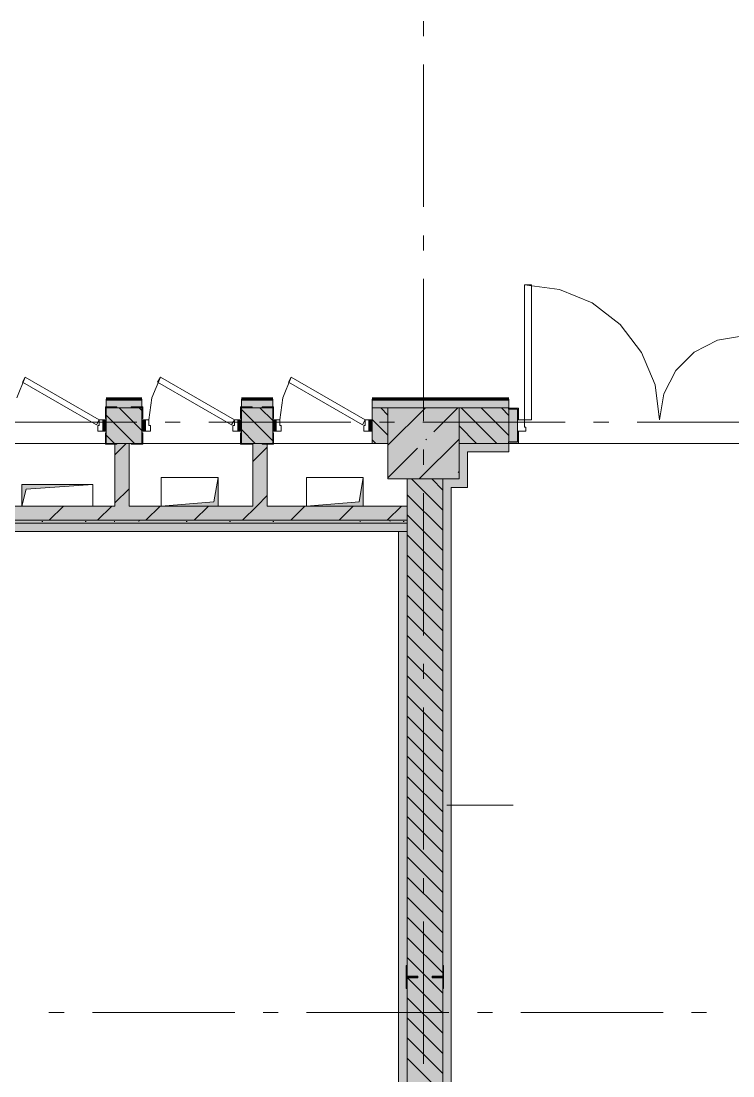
# Model space of a CAD drawing. Header units: millimetres. Extents: x -537608 to 253996, y -217170 to 186033.
# Drawn here: x -314241 to -309236, y 4104 to 11517 of the extents above; entities that cross this region are included whole.
import ezdxf

# ---------------------------------------------------------------- set-up
doc = ezdxf.new("R2010")
doc.units = ezdxf.units.MM
doc.layers.add('16) Лак 1.6м', color=160, linetype='Continuous', lineweight=90)
doc.layers.add('PDF _Геометрия', color=7, linetype='Continuous')
doc.layers.add('PDF _Сплошная заливка', color=7, linetype='Continuous', true_color=0xffffff)

msp = doc.modelspace()

# ---------------------------------------------------------------- hatches: boundary and pattern name
at = {"layer": 'PDF _Сплошная заливка', "true_color": 0xff7d7d, "transparency": 33554559}
h = msp.add_hatch(color=11, dxfattribs=at)
h.paths.add_polyline_path([(-298961.3577, 8799.3465), (-298961.3577, 8859.345), (-300471.358, 8859.345), (-300471.358, 8807.3447), (-300466.3589, 8807.3447), (-300466.3589, 8799.3465), (-299211.3587, 8799.3465)], flags=0)
h.paths.add_polyline_path([(-302661.3562, 8799.3465), (-301626.3578, 8799.3465), (-301626.3578, 8807.3447), (-301621.3587, 8807.3447), (-301621.3587, 8859.345), (-309051.3594, 8859.345), (-309051.3594, 8799.3465), (-302984.786, 8799.3465)], flags=0)
h.paths.add_polyline_path([(-310811.3609, 8799.3465), (-310811.3609, 8859.345), (-311771.359, 8859.345), (-311771.359, 8799.3465), (-311161.3581, 8799.3465)], flags=0)
h.paths.add_polyline_path([(-312471.362, 8799.3465), (-312471.362, 8859.345), (-312691.3594, 8859.345), (-312691.3594, 8799.3465)], flags=0)
h.paths.add_polyline_path([(-313391.3625, 8799.3465), (-313391.3625, 8859.345), (-313641.3592, 8859.345), (-313641.3592, 8799.3465)], flags=0)
h.paths.add_polyline_path([(-315311.3629, 8799.3465), (-315311.3629, 8859.345), (-317776.3623, 8859.345), (-317776.3623, 8799.3465), (-316392.4345, 8799.3465)], flags=0)
h.paths.add_polyline_path([(-314341.3622, 8799.3465), (-314341.3622, 8859.345), (-314611.3599, 8859.345), (-314611.3599, 8799.3465)], flags=0)
h.paths.add_polyline_path([(-319744.3478, 8799.3465), (-319537.3627, 8799.3465), (-319536.3637, 8859.345), (-322926.3628, 8859.345), (-322926.3628, 8799.3465), (-320161.3621, 8799.3465)], flags=0)
h.paths.add_polyline_path([(-324686.3642, 8799.3465), (-324686.3642, 8859.345), (-325065.3617, 8859.345), (-325065.3617, 8799.3465), (-324772.2154, 8799.3465)], flags=0)
at = {"layer": 'PDF _Сплошная заливка', "transparency": 33554559}
h = msp.add_hatch(color=256, dxfattribs=at)
h.paths.add_polyline_path([(-299632.8727, 8549.3454), (-299211.3587, 8549.3454), (-299211.3587, 8799.3465), (-300471.358, 8799.3465), (-300471.358, 8549.3454), (-299681.3572, 8549.3454)], flags=0)
h.paths.add_polyline_path([(-302041.357, 8549.3454), (-301621.3587, 8549.3454), (-301621.3587, 8799.3465), (-302161.3584, 8797.9513), (-302161.3584, 8549.3454), (-302061.358, 8549.3454)], flags=0)
h.paths.add_polyline_path([(-302984.786, 8549.3454), (-302661.3562, 8549.3454), (-302661.3562, 8799.3465), (-308161.3582, 8797.9513), (-308161.3582, 8549.3454), (-304461.3596, 8549.3454)], flags=0)
h.paths.add_polyline_path([(-308850.6309, 8549.3454), (-308661.3603, 8549.3454), (-308661.3603, 8799.3465), (-309049.3615, 8797.3464), (-309049.3615, 8549.3454)], flags=0)
h.paths.add_polyline_path([(-311101.3596, 8549.3454), (-310813.3588, 8551.3454), (-310811.3609, 8799.3465), (-311161.3581, 8797.9513), (-311161.3581, 8549.3454)], flags=0)
h.paths.add_polyline_path([(-312691.3594, 8549.3454), (-312471.362, 8549.3454), (-312471.362, 8799.3465), (-312691.3594, 8797.9513), (-312691.3594, 8634.3462)], flags=0)
h.paths.add_polyline_path([(-313391.3625, 8549.3454), (-313391.3625, 8799.3465), (-313641.3592, 8797.9513), (-313641.3592, 8549.3454), (-313481.3602, 8549.3454)], flags=0)
h.paths.add_polyline_path([(-311661.3603, 8549.3454), (-311661.3603, 8799.3465), (-311771.359, 8797.9513), (-311771.359, 8549.3454)], flags=0)
h.paths.add_polyline_path([(-314611.3599, 8549.3454), (-314341.3622, 8549.3454), (-314341.3622, 8799.3465), (-314611.3599, 8797.9513), (-314611.3599, 8634.3462)], flags=0)
h.paths.add_polyline_path([(-315311.3629, 8549.3454), (-315311.3629, 8799.3465), (-317161.3622, 8797.9513), (-317161.3622, 8549.3454), (-315401.3607, 8549.3454)], flags=0)
h.paths.add_polyline_path([(-317776.3623, 8549.3454), (-317661.3601, 8551.3454), (-317661.3601, 8799.3465), (-317774.36, 8797.3464), (-317776.3623, 8551.3454)], flags=0)
h.paths.add_polyline_path([(-319744.3478, 8549.3454), (-319538.3617, 8551.3454), (-319537.3627, 8799.3465), (-320161.3621, 8799.3465), (-320161.3621, 8549.3454)], flags=0)
at = {"layer": 'PDF _Сплошная заливка', "true_color": 0xff7d7d, "transparency": 33554559}
h = msp.add_hatch(color=11, dxfattribs=at)
h.paths.add_polyline_path([(-308661.3603, 8489.3447), (-308661.3603, 8549.3454), (-309051.3594, 8549.3454), (-309051.3594, 8489.3447), (-308721.3589, 8489.3447)], flags=0)
h.paths.add_polyline_path([(-311101.3596, 8489.3447), (-310811.3609, 8489.3447), (-310811.3609, 8549.3454), (-311101.3596, 8549.3454)], flags=0)
at = {"layer": 'PDF _Сплошная заливка', "true_color": 0xe2e2e2, "transparency": 33554559}
msp.add_hatch(color=254, dxfattribs=at).paths.add_polyline_path([(-312854.6826, 8109.3461), (-312854.6826, 8309.3448), (-312884.6862, 8139.3453), (-313254.6843, 8109.3461), (-313040.5213, 8109.3461)])
at = {"layer": 'PDF _Сплошная заливка', "transparency": 33554559}
for points in [[(-311276.3603, 1299.3446), (-311276.3603, 8299.3443), (-311526.3614, 8299.3443), (-311526.3614, 1299.3446), (-311364.5669, 1299.3446)], [(-312202.5441, 8009.3457), (-311526.3614, 8009.3457), (-311526.3614, 8109.3461), (-315901.3629, 8109.3461), (-315901.3629, 8009.3457), (-313040.5213, 8009.3457)], [(-311526.3614, 7989.3447), (-311526.3614, 8009.3457), (-316001.359, 8009.3457), (-316001.359, 7989.3447), (-312202.5441, 7989.3447)]]:
    msp.add_hatch(color=256, dxfattribs=at).paths.add_polyline_path(points)
at = {"layer": 'PDF _Сплошная заливка', "true_color": 0xff7d7d, "transparency": 33554559}
for points in [[(-311276.3603, 1299.3446), (-311216.3617, 1299.3446), (-311216.3617, 8299.3443), (-311276.3603, 8299.3443), (-311276.3603, 1678.1138)], [(-311161.3581, 8239.3458), (-311101.3596, 8239.3458), (-311101.3596, 8299.3443), (-311216.3617, 8299.3443), (-311216.3617, 8239.3458)], [(-311586.3599, 7929.3461), (-311526.3614, 7929.3461), (-311526.3614, 7989.3447), (-317781.3614, 7989.3447), (-317781.3614, 7929.3461), (-312202.5441, 7929.3461)]]:
    msp.add_hatch(color=11, dxfattribs=at).paths.add_polyline_path(points)

# ---------------------------------------------------------------- linework, layer by layer
at = {"layer": '16) Лак 1.6м'}
for p, q in [((-313391.3625, 8859.345), (-313641.3592, 8859.345)), ((-312471.362, 8859.345), (-312691.3594, 8859.345)), ((-310811.3609, 8859.345), (-311771.359, 8859.345))]:
    msp.add_line(p, q, dxfattribs=at)
at = {"layer": 'PDF _Геометрия', "color": 253, "lineweight": 9, "true_color": 0xaaaaaa}
for p, q in [((-311411.3592, 11517.3459), (-311411.3592, 11411.5131)), ((-311411.3592, 11211.5145), (-311411.3592, 10211.5123)), ((-311411.3592, 10011.5136), (-311411.3592, 9905.6809)), ((-311411.3592, 9705.68), (-311411.3592, 8705.68)), ((-313427.291, 8699.346), (-314427.291, 8699.346)), ((-313121.4552, 8699.346), (-313227.2901, 8699.346)), ((-311921.4586, 8699.346), (-312921.4586, 8699.346)), ((-311615.6228, 8699.346), (-311721.4578, 8699.346)), ((-310415.6221, 8699.346), (-311415.622, 8699.346)), ((-310109.7906, 8699.346), (-310215.6212, 8699.346)), ((-308909.7897, 8699.346), (-309909.7897, 8699.346)), ((-311161.3581, 8549.3454), (-311154.361, 8549.3454)), ((-311411.3592, 8505.6792), (-311411.3592, 8399.8463)), ((-312854.6826, 8309.3448), (-313254.6843, 8309.3448)), ((-313254.6843, 8309.3448), (-313254.6843, 8109.3461)), ((-312884.6862, 8139.3453), (-312854.6826, 8309.3448)), ((-312854.6826, 8109.3461), (-312854.6826, 8309.3448)), ((-311834.686, 8309.3448), (-312234.6834, 8309.3448)), ((-312234.6834, 8309.3448), (-312234.6834, 8109.3461)), ((-311864.6853, 8139.3453), (-311834.686, 8309.3448)), ((-311834.686, 8109.3461), (-311834.686, 8309.3448)), ((-313736.4724, 8259.3445), (-314236.4703, 8259.3445)), ((-314236.4703, 8259.3445), (-314236.4703, 8109.3461)), ((-313736.4724, 8259.3445), (-314203.9693, 8226.8457)), ((-313736.4724, 8109.3461), (-313736.4724, 8259.3445)), ((-314203.9693, 8226.8457), (-314236.4703, 8109.3461)), ((-311411.3592, 8199.8455), (-311411.3592, 7199.8456)), ((-314236.4703, 8109.3461), (-313736.4724, 8109.3461)), ((-313254.6843, 8109.3461), (-312884.6862, 8139.3453)), ((-313254.6843, 8109.3461), (-312854.6826, 8109.3461)), ((-312234.6834, 8109.3461), (-311864.6853, 8139.3453)), ((-312234.6834, 8109.3461), (-311834.686, 8109.3461)), ((-311411.3592, 6999.8468), (-311411.3592, 6894.0119)), ((-311411.3592, 6694.0132), (-311411.3592, 5694.0132)), ((-311411.3592, 5494.0124), (-311411.3592, 5388.1796)), ((-311411.3592, 5188.1788), (-311411.3592, 4188.1788)), ((-313938.8631, 4549.3433), (-314044.698, 4549.3433)), ((-312738.8622, 4549.3433), (-313738.8622, 4549.3433)), ((-312433.0308, 4549.3433), (-312538.8657, 4549.3433)), ((-311233.03, 4549.3433), (-312233.0299, 4549.3433)), ((-310927.1985, 4549.3433), (-311033.0291, 4549.3433)), ((-309727.1976, 4549.3433), (-310727.1976, 4549.3433)), ((-309421.3619, 4549.3433), (-309527.1968, 4549.3433))]:
    msp.add_line(p, q, dxfattribs=at)
at = {"layer": 'PDF _Геометрия', "lineweight": 9}
for p, q in [((-310701.3579, 9664.3454), (-310701.3579, 8714.3456)), ((-310651.3619, 9664.3454), (-310701.3579, 9664.3454)), ((-310701.3579, 9664.3454), (-310455.4818, 9631.9757)), ((-310651.3619, 8714.3456), (-310651.3619, 9664.3454)), ((-310455.4818, 9631.9757), (-310226.3601, 9537.0692)), ((-310226.3601, 9537.0692), (-310029.6102, 9386.0976)), ((-310029.6102, 9386.0976), (-309878.6364, 9189.3455)), ((-309508.1518, 9191.6664), (-309343.679, 9275.468)), ((-309343.679, 9275.468), (-309161.3582, 9304.3456)), ((-309878.6364, 9189.3455), (-309783.73, 8960.2238)), ((-309638.6811, 9061.1393), (-309508.1518, 9191.6664)), ((-309722.4826, 8896.6665), (-309638.6811, 9061.1393)), ((-314270.9176, 8869.6361), (-314210.975, 9014.3448)), ((-314210.975, 9014.3448), (-314230.976, 8979.7037)), ((-314230.976, 8979.7037), (-313711.3604, 8679.7046)), ((-313691.3594, 8714.3456), (-314210.975, 9014.3448)), ((-313320.9178, 8869.6361), (-313260.9752, 9014.3448)), ((-313260.9752, 9014.3448), (-313280.9762, 8979.7037)), ((-313280.9762, 8979.7037), (-312761.3606, 8679.7046)), ((-312741.3597, 8714.3456), (-313260.9752, 9014.3448)), ((-312400.9173, 8869.6361), (-312340.9748, 9014.3448)), ((-312340.9748, 9014.3448), (-312360.9757, 8979.7037)), ((-312360.9757, 8979.7037), (-311841.3601, 8679.7046)), ((-311821.3592, 8714.3456), (-312340.9748, 9014.3448)), ((-309783.73, 8960.2238), (-309751.3581, 8714.3456)), ((-309751.3581, 8714.3456), (-309722.4826, 8896.6665)), ((-313641.3592, 8859.345), (-313641.3592, 8799.3465)), ((-313391.3625, 8799.3465), (-313391.3625, 8859.345)), ((-313341.3622, 8714.3456), (-313320.9178, 8869.6361)), ((-312691.3594, 8859.345), (-312691.3594, 8799.3465)), ((-312471.362, 8799.3465), (-312471.362, 8859.345)), ((-312421.3618, 8714.3456), (-312400.9173, 8869.6361)), ((-311771.359, 8859.345), (-311771.359, 8799.3465)), ((-310811.3609, 8799.3465), (-310811.3609, 8859.345)), ((-313391.3625, 8799.3465), (-313641.3592, 8799.3465)), ((-313641.3592, 8799.3465), (-313641.3592, 8714.3456)), ((-313641.3592, 8799.3465), (-313391.3625, 8799.3465)), ((-313442.577, 8549.3454), (-313641.3592, 8748.1298)), ((-313391.3625, 8639.552), (-313551.1547, 8799.3465)), ((-313391.3625, 8780.9732), (-313409.7315, 8799.3465)), ((-313391.3625, 8714.3456), (-313391.3625, 8799.3465)), ((-312471.362, 8799.3465), (-312691.3594, 8799.3465)), ((-312691.3594, 8799.3465), (-312691.3594, 8714.3456)), ((-312691.3594, 8799.3465), (-312471.362, 8799.3465)), ((-312471.362, 8568.0804), (-312691.3594, 8788.08)), ((-312471.362, 8709.5015), (-312561.2048, 8799.3465)), ((-312471.362, 8714.3456), (-312471.362, 8799.3465)), ((-311771.359, 8799.3465), (-311771.359, 8714.3456)), ((-311661.3603, 8799.3465), (-311771.359, 8799.3465)), ((-311771.359, 8799.3465), (-311661.3603, 8799.3465)), ((-311661.3603, 8748.0286), (-311712.6781, 8799.3465)), ((-311661.3603, 8536.0465), (-311398.0625, 8799.3465)), ((-311161.3581, 8799.3465), (-311661.3603, 8799.3465)), ((-311661.3603, 8799.3465), (-311661.3603, 8299.3443)), ((-311338.7917, 8630.516), (-311169.9613, 8799.3465)), ((-310811.3609, 8799.3465), (-311161.3581, 8799.3465)), ((-311161.3581, 8799.3465), (-310811.3609, 8799.3465)), ((-311161.3581, 8299.3443), (-311161.3581, 8799.3465)), ((-310896.9925, 8549.3454), (-311146.9893, 8799.3465)), ((-310811.3609, 8605.1349), (-311005.5703, 8799.3465)), ((-310811.3609, 8746.5581), (-310864.1471, 8799.3465)), ((-310743.3577, 8797.3464), (-310813.3588, 8797.3464)), ((-310813.3588, 8797.3464), (-310813.3588, 8789.346)), ((-310813.3588, 8789.346), (-310751.3581, 8789.346)), ((-310811.3609, 8797.9513), (-310811.3609, 8799.3465)), ((-310751.3581, 8789.346), (-310811.3609, 8789.346)), ((-310811.3609, 8789.346), (-310811.3609, 8559.3459)), ((-310751.3581, 8789.346), (-310751.3581, 8714.3456)), ((-310751.3581, 8559.3459), (-310751.3581, 8789.346)), ((-310743.3577, 8714.3456), (-310743.3577, 8797.3464)), ((-313711.3604, 8679.7046), (-313691.3594, 8714.3456)), ((-313691.3594, 8674.3459), (-313701.3621, 8674.3459)), ((-313701.3621, 8674.3459), (-313701.3621, 8634.3462)), ((-313691.3594, 8714.3456), (-313691.3594, 8674.3459)), ((-313666.3593, 8714.3456), (-313691.3594, 8714.3456)), ((-313666.3593, 8634.3462), (-313666.3593, 8714.3456)), ((-313641.3592, 8714.3456), (-313666.3593, 8714.3456)), ((-313666.3593, 8714.3456), (-313666.3593, 8634.3462)), ((-313641.3592, 8634.3462), (-313641.3592, 8714.3456)), ((-313366.3623, 8714.3456), (-313391.3625, 8714.3456)), ((-313391.3625, 8714.3456), (-313391.3625, 8634.3462)), ((-313341.3622, 8714.3456), (-313366.3623, 8714.3456)), ((-313366.3623, 8714.3456), (-313366.3623, 8634.3462)), ((-313366.3623, 8634.3462), (-313366.3623, 8714.3456)), ((-313341.3622, 8674.3459), (-313341.3622, 8714.3456)), ((-313331.3596, 8674.3459), (-313341.3622, 8674.3459)), ((-313331.3596, 8634.3462), (-313331.3596, 8674.3459)), ((-312761.3606, 8679.7046), (-312741.3597, 8714.3456)), ((-312741.3597, 8674.3459), (-312751.3623, 8674.3459)), ((-312751.3623, 8674.3459), (-312751.3623, 8634.3462)), ((-312741.3597, 8714.3456), (-312741.3597, 8674.3459)), ((-312716.3595, 8714.3456), (-312741.3597, 8714.3456)), ((-312716.3595, 8634.3462), (-312716.3595, 8714.3456)), ((-312691.3594, 8714.3456), (-312716.3595, 8714.3456)), ((-312716.3595, 8714.3456), (-312716.3595, 8634.3462)), ((-312691.3594, 8634.3462), (-312691.3594, 8714.3456)), ((-312446.3619, 8714.3456), (-312471.362, 8714.3456)), ((-312471.362, 8714.3456), (-312471.362, 8634.3462)), ((-312421.3618, 8714.3456), (-312446.3619, 8714.3456)), ((-312446.3619, 8714.3456), (-312446.3619, 8634.3462)), ((-312446.3619, 8634.3462), (-312446.3619, 8714.3456)), ((-312421.3618, 8674.3459), (-312421.3618, 8714.3456)), ((-312411.3591, 8674.3459), (-312421.3618, 8674.3459)), ((-312411.3591, 8634.3462), (-312411.3591, 8674.3459)), ((-311841.3601, 8679.7046), (-311821.3592, 8714.3456)), ((-311821.3592, 8674.3459), (-311831.3618, 8674.3459)), ((-311831.3618, 8674.3459), (-311831.3618, 8634.3462)), ((-311821.3592, 8714.3456), (-311821.3592, 8674.3459)), ((-311796.3591, 8714.3456), (-311821.3592, 8714.3456)), ((-311796.3591, 8634.3462), (-311796.3591, 8714.3456)), ((-311771.359, 8714.3456), (-311796.3591, 8714.3456)), ((-311796.3591, 8714.3456), (-311796.3591, 8634.3462)), ((-311661.3603, 8606.6075), (-311771.359, 8716.6084)), ((-311771.359, 8634.3462), (-311771.359, 8714.3456)), ((-310701.3579, 8714.3456), (-310751.3581, 8714.3456)), ((-310751.3581, 8714.3456), (-310751.3581, 8634.3462)), ((-310751.3581, 8714.3456), (-310743.3577, 8714.3456)), ((-310701.3579, 8714.3456), (-310651.3619, 8714.3456)), ((-310701.3579, 8664.3454), (-310701.3579, 8714.3456)), ((-313701.3621, 8634.3462), (-313666.3593, 8634.3462)), ((-313666.3593, 8634.3462), (-313641.3592, 8634.3462)), ((-313641.3592, 8634.3462), (-313641.3592, 8549.3454)), ((-313583.9959, 8549.3454), (-313641.3592, 8606.7087)), ((-313391.3625, 8549.3454), (-313391.3625, 8634.3462)), ((-313391.3625, 8634.3462), (-313366.3623, 8634.3462)), ((-313366.3623, 8634.3462), (-313331.3596, 8634.3462)), ((-312751.3623, 8634.3462), (-312716.3595, 8634.3462)), ((-312716.3595, 8634.3462), (-312691.3594, 8634.3462)), ((-312594.0459, 8549.3454), (-312691.3594, 8646.6589)), ((-312691.3594, 8634.3462), (-312691.3594, 8549.3454)), ((-312471.362, 8549.3454), (-312471.362, 8634.3462)), ((-312471.362, 8634.3462), (-312446.3619, 8634.3462)), ((-312446.3619, 8634.3462), (-312411.3591, 8634.3462)), ((-311831.3618, 8634.3462), (-311796.3591, 8634.3462)), ((-311796.3591, 8634.3462), (-311771.359, 8634.3462)), ((-311771.359, 8634.3462), (-311771.359, 8549.3454)), ((-311038.4115, 8549.3454), (-311161.3581, 8672.2942)), ((-310751.3581, 8634.3462), (-310691.3595, 8634.3462)), ((-310743.3577, 8634.3462), (-310751.3581, 8634.3462)), ((-310751.3581, 8634.3462), (-310751.3581, 8559.3459)), ((-310743.3577, 8551.3454), (-310743.3577, 8634.3462)), ((-310691.3595, 8664.3454), (-310701.3579, 8664.3454)), ((-310691.3595, 8634.3462), (-310691.3595, 8664.3454)), ((-313641.3592, 8549.3454), (-313581.3607, 8549.3454)), ((-313581.3607, 8470.0521), (-313502.0673, 8549.3454)), ((-313581.3607, 8549.3454), (-313581.3607, 8109.3461)), ((-313481.3602, 8549.3454), (-313581.3607, 8549.3454)), ((-313481.3602, 8109.3461), (-313481.3602, 8549.3454)), ((-313481.3602, 8549.3454), (-313391.3625, 8549.3454)), ((-312691.3594, 8549.3454), (-312611.36, 8549.3454)), ((-312611.36, 8549.3454), (-312611.36, 8109.3461)), ((-312511.3596, 8549.3454), (-312611.36, 8549.3454)), ((-312511.3596, 8109.3461), (-312511.3596, 8549.3454)), ((-312511.3596, 8549.3454), (-312471.362, 8549.3454)), ((-311745.5192, 8549.3454), (-311771.359, 8575.1873)), ((-311771.359, 8549.3454), (-311661.3603, 8549.3454)), ((-311441.8623, 8299.3443), (-311161.3581, 8579.8506)), ((-311395.8192, 8573.4908), (-311391.074, 8578.2316)), ((-311101.3596, 8549.3454), (-311161.3581, 8549.3454)), ((-311161.3581, 8549.3454), (-311101.3596, 8549.3454)), ((-310811.3609, 8549.3454), (-311101.3596, 8549.3454)), ((-311101.3596, 8549.3454), (-310811.3609, 8549.3454)), ((-310813.3588, 8559.3459), (-310813.3588, 8551.3454)), ((-310751.3581, 8559.3459), (-310813.3588, 8559.3459)), ((-310813.3588, 8551.3454), (-310743.3577, 8551.3454)), ((-310811.3609, 8559.3459), (-310751.3581, 8559.3459)), ((-310811.3609, 8549.3454), (-310811.3609, 8489.3447)), ((-312611.36, 8421.8194), (-312511.3596, 8521.8177)), ((-311661.3603, 8307.9475), (-311452.8423, 8516.4655)), ((-310811.3609, 8489.3447), (-311101.3596, 8489.3447)), ((-311101.3596, 8489.3447), (-311101.3596, 8299.3443)), ((-311167.7179, 8345.3917), (-311162.9771, 8350.1347)), ((-313581.3607, 8130.6409), (-313481.3602, 8230.6414)), ((-311661.3603, 8299.3443), (-311161.3581, 8299.3443)), ((-311526.3614, 8299.3443), (-311526.3614, 8109.3461)), ((-311276.3603, 8080.1865), (-311495.5182, 8299.3443)), ((-311276.3603, 8221.6076), (-311354.0992, 8299.3443)), ((-311276.3603, 1299.3446), (-311276.3603, 8299.3443)), ((-311276.3603, 8299.3443), (-311276.3603, 1299.3446)), ((-311101.3596, 8239.3458), (-311216.3617, 8239.3458)), ((-311216.3617, 8239.3458), (-311216.3617, 1359.3452)), ((-311101.3596, 8299.3443), (-311101.3596, 8239.3458)), ((-312584.4222, 8109.3461), (-312511.3596, 8182.4066)), ((-311276.3603, 7938.7654), (-311526.3614, 8188.7643)), ((-313581.3607, 8109.3461), (-314431.36, 8109.3461)), ((-314042.0671, 8009.3457), (-313942.0667, 8109.3461)), ((-313702.6581, 8009.3457), (-313602.6577, 8109.3461)), ((-313254.6843, 8109.3461), (-313481.3602, 8109.3461)), ((-313363.2449, 8009.3457), (-313263.2445, 8109.3461)), ((-313023.8316, 8009.3457), (-312923.8355, 8109.3461)), ((-312611.36, 8109.3461), (-312854.6826, 8109.3461)), ((-312684.4227, 8009.3457), (-312584.4222, 8109.3461)), ((-312234.6834, 8109.3461), (-312511.3596, 8109.3461)), ((-312345.0094, 8009.3457), (-312245.009, 8109.3461)), ((-312005.6004, 8009.3457), (-311905.6, 8109.3461)), ((-311526.3614, 8109.3461), (-311834.686, 8109.3461)), ((-311666.1871, 8009.3457), (-311566.1868, 8109.3461)), ((-311526.3614, 8009.3457), (-311526.3614, 8109.3461)), ((-315901.3629, 8009.3457), (-311526.3614, 8009.3457)), ((-311276.3603, 7797.3443), (-311526.3614, 8047.3431)), ((-311526.3614, 7989.3447), (-311526.3614, 8009.3457)), ((-315901.3629, 7989.3447), (-311526.3614, 7989.3447)), ((-311526.3614, 7989.3447), (-315901.3629, 7989.3447)), ((-311526.3614, 7929.3461), (-311526.3614, 7989.3447)), ((-311526.3614, 7989.3447), (-311526.3614, 1299.3446)), ((-311586.3599, 7929.3461), (-317781.3614, 7929.3461)), ((-311586.3599, 1359.3452), (-311586.3599, 7929.3461)), ((-311526.3614, 7929.3461), (-311586.3599, 7929.3461)), ((-311526.3614, 1299.3446), (-311526.3614, 7929.3461)), ((-311276.3603, 7655.9231), (-311526.3614, 7905.922)), ((-311276.3603, 7514.4999), (-311526.3614, 7764.5009)), ((-311276.3603, 7373.0787), (-311526.3614, 7623.0798)), ((-311276.3603, 7231.6576), (-311526.3614, 7481.6587)), ((-311276.3603, 7090.2365), (-311526.3614, 7340.2376)), ((-311276.3603, 6948.8154), (-311526.3614, 7198.8143)), ((-311276.3603, 6807.3942), (-311526.3614, 7057.3932)), ((-311276.3603, 6665.9731), (-311526.3614, 6915.9721)), ((-311276.3603, 6524.552), (-311526.3614, 6774.5509)), ((-311276.3603, 6383.1287), (-311526.3614, 6633.1298)), ((-311276.3603, 6241.7076), (-311526.3614, 6491.7087)), ((-311276.3603, 6100.2865), (-311526.3614, 6350.2876)), ((-311276.3603, 5958.8654), (-311526.3614, 6208.8665)), ((-311276.3603, 5817.4443), (-311526.3614, 6067.4432)), ((-311246.361, 6007.2767), (-310780.2119, 6007.2767)), ((-311276.3603, 5676.0231), (-311526.3614, 5926.0221)), ((-311276.3603, 5534.602), (-311526.3614, 5784.601)), ((-311276.3603, 5393.1788), (-311526.3614, 5643.1799)), ((-311276.3603, 5251.7576), (-311526.3614, 5501.7588)), ((-311276.3603, 5110.3365), (-311526.3614, 5360.3376)), ((-311276.3603, 4968.9154), (-311526.3614, 5218.9165)), ((-311276.3603, 4827.4943), (-311526.3614, 5077.4954)), ((-311276.3603, 4686.0732), (-311526.3614, 4936.0721)), ((-311276.3603, 4544.6521), (-311526.3614, 4794.651)), ((-311276.3603, 4403.2309), (-311526.3614, 4653.2299)), ((-311276.3603, 4261.8098), (-311526.3614, 4511.8088)), ((-311276.3603, 4120.3887), (-311526.3614, 4370.3876)), ((-311276.3603, 3978.9654), (-311526.3614, 4228.9665))]:
    msp.add_line(p, q, dxfattribs=at)
at = {"layer": 'PDF _Геометрия', "color": 253, "lineweight": 20, "true_color": 0xaaaaaa}
for p, q in [((-313566.3589, 8805.3446), (-313647.3617, 8805.3446)), ((-313647.3617, 8805.3446), (-313647.3617, 8724.3461)), ((-313641.3592, 8724.3461), (-313641.3592, 8799.3465)), ((-313641.3592, 8799.3465), (-313566.3589, 8799.3465)), ((-313566.3589, 8799.3465), (-313566.3589, 8805.3446)), ((-313385.3601, 8805.3446), (-313466.3585, 8805.3446)), ((-313466.3585, 8805.3446), (-313466.3585, 8799.3465)), ((-313466.3585, 8799.3465), (-313391.3625, 8799.3465)), ((-313391.3625, 8799.3465), (-313391.3625, 8724.3461)), ((-313385.3601, 8724.3461), (-313385.3601, 8805.3446)), ((-312616.3591, 8805.3446), (-312697.3619, 8805.3446)), ((-312697.3619, 8805.3446), (-312697.3619, 8724.3461)), ((-312691.3594, 8724.3461), (-312691.3594, 8799.3465)), ((-312691.3594, 8799.3465), (-312616.3591, 8799.3465)), ((-312616.3591, 8799.3465), (-312616.3591, 8805.3446)), ((-312465.3595, 8805.3446), (-312546.3623, 8805.3446)), ((-312546.3623, 8805.3446), (-312546.3623, 8799.3465)), ((-312546.3623, 8799.3465), (-312471.362, 8799.3465)), ((-312471.362, 8799.3465), (-312471.362, 8724.3461)), ((-312465.3595, 8724.3461), (-312465.3595, 8805.3446)), ((-313647.3617, 8724.3461), (-313641.3592, 8724.3461)), ((-313391.3625, 8724.3461), (-313385.3601, 8724.3461)), ((-312697.3619, 8724.3461), (-312691.3594, 8724.3461)), ((-312471.362, 8724.3461), (-312465.3595, 8724.3461)), ((-313641.3592, 8624.3457), (-313647.3617, 8624.3457)), ((-313647.3617, 8624.3457), (-313647.3617, 8543.3451)), ((-313641.3592, 8549.3454), (-313641.3592, 8624.3457)), ((-313385.3601, 8624.3457), (-313391.3625, 8624.3457)), ((-313391.3625, 8624.3457), (-313391.3625, 8549.3454)), ((-313385.3601, 8543.3451), (-313385.3601, 8624.3457)), ((-312691.3594, 8624.3457), (-312697.3619, 8624.3457)), ((-312697.3619, 8624.3457), (-312697.3619, 8543.3451)), ((-312691.3594, 8549.3454), (-312691.3594, 8624.3457)), ((-312465.3595, 8624.3457), (-312471.362, 8624.3457)), ((-312471.362, 8624.3457), (-312471.362, 8549.3454)), ((-312465.3595, 8543.3451), (-312465.3595, 8624.3457)), ((-313647.3617, 8543.3451), (-313566.3589, 8543.3451)), ((-313566.3589, 8549.3454), (-313641.3592, 8549.3454)), ((-313566.3589, 8543.3451), (-313566.3589, 8549.3454)), ((-313391.3625, 8549.3454), (-313466.3585, 8549.3454)), ((-313466.3585, 8549.3454), (-313466.3585, 8543.3451)), ((-313466.3585, 8543.3451), (-313385.3601, 8543.3451)), ((-312697.3619, 8543.3451), (-312616.3591, 8543.3451)), ((-312616.3591, 8549.3454), (-312691.3594, 8549.3454)), ((-312616.3591, 8543.3451), (-312616.3591, 8549.3454)), ((-312471.362, 8549.3454), (-312546.3623, 8549.3454)), ((-312546.3623, 8549.3454), (-312546.3623, 8543.3451)), ((-312546.3623, 8543.3451), (-312465.3595, 8543.3451)), ((-311526.3614, 4880.2567), (-311532.3595, 4880.2567)), ((-311532.3595, 4880.2567), (-311532.3595, 4799.2583)), ((-311526.3614, 4805.2564), (-311526.3614, 4880.2567)), ((-311270.3578, 4880.2567), (-311276.3603, 4880.2567)), ((-311276.3603, 4880.2567), (-311276.3603, 4805.2564)), ((-311270.3578, 4799.2583), (-311270.3578, 4880.2567)), ((-311451.361, 4799.2583), (-311532.3595, 4799.2583)), ((-311532.3595, 4799.2583), (-311532.3595, 4718.2577)), ((-311532.3595, 4799.2583), (-311451.361, 4799.2583)), ((-311451.361, 4805.2564), (-311526.3614, 4805.2564)), ((-311526.3614, 4718.2577), (-311526.3614, 4793.258)), ((-311526.3614, 4793.258), (-311451.361, 4793.258)), ((-311451.361, 4799.2583), (-311451.361, 4805.2564)), ((-311451.361, 4793.258), (-311451.361, 4799.2583)), ((-311276.3603, 4805.2564), (-311351.3607, 4805.2564)), ((-311351.3607, 4805.2564), (-311351.3607, 4799.2583)), ((-311270.3578, 4799.2583), (-311351.3607, 4799.2583)), ((-311351.3607, 4799.2583), (-311351.3607, 4793.258)), ((-311351.3607, 4799.2583), (-311270.3578, 4799.2583)), ((-311351.3607, 4793.258), (-311276.3603, 4793.258)), ((-311276.3603, 4793.258), (-311276.3603, 4718.2577)), ((-311270.3578, 4718.2577), (-311270.3578, 4799.2583)), ((-311532.3595, 4718.2577), (-311526.3614, 4718.2577)), ((-311276.3603, 4718.2577), (-311270.3578, 4718.2577))]:
    msp.add_line(p, q, dxfattribs=at)
at = {"layer": 'PDF _Геометрия', "color": 9, "lineweight": 9, "true_color": 0xc0c0c0}
for p, q in [((-314335.3598, 8549.3454), (-313647.3617, 8549.3454)), ((-313385.3601, 8549.3454), (-312697.3619, 8549.3454)), ((-312465.3595, 8549.3454), (-311771.359, 8549.3454)), ((-309051.3594, 8549.3454), (-310811.3609, 8549.3454)), ((-310811.3609, 8549.3454), (-309151.3598, 8549.3454))]:
    msp.add_line(p, q, dxfattribs=at)
at = {"layer": 'PDF _Геометрия', "color": 8, "lineweight": 9, "true_color": 0x787878}
for p, q in [((-313410.2138, 8007.0011), (-313413.568, 8001.1946)), ((-312001.0491, 8009.3457), (-312002.1083, 8007.5114)), ((-314095.3614, 8000.7037), (-314088.6571, 8000.7037)), ((-313790.559, 8000.7037), (-313783.8547, 8000.7037)), ((-313587.3588, 8000.7037), (-313580.6545, 8000.7037)), ((-313079.3606, 8000.7037), (-313072.6563, 8000.7037)), ((-312774.5583, 8000.7037), (-312767.8539, 8000.7037)), ((-312469.7602, 8000.7037), (-312463.0559, 8000.7037)), ((-311860.1597, 8000.7037), (-311853.4554, 8000.7037)), ((-311646.0355, 8000.3721), (-311649.3898, 8006.1786)), ((-311555.3617, 8000.7037), (-311548.6531, 8000.7037))]:
    msp.add_line(p, q, dxfattribs=at)
at = {"layer": 'PDF _Сплошная заливка', "lineweight": 35, "transparency": 33554559}
for points in [[(-311661.3603, 8299.3443), (-311161.3581, 8299.3443), (-311661.3603, 8797.9513), (-311161.3581, 8799.3465)], [(-313481.3602, 8109.3461), (-313481.3602, 8549.3454), (-313581.3607, 8109.3461), (-313581.3607, 8549.3454)], [(-312511.3596, 8109.3461), (-312511.3596, 8549.3454), (-312611.36, 8109.3461), (-312611.36, 8549.3454)]]:
    msp.add_solid(points, dxfattribs=at)
at = {"layer": 'PDF _Сплошная заливка', "color": 7, "lineweight": 35, "true_color": 0xf4f4f4, "transparency": 33554559}
for points in [[(-310751.3581, 8559.3459), (-310751.3581, 8789.346), (-310811.3609, 8559.3459), (-310811.3609, 8789.346)], [(-313641.3592, 8634.3462), (-313641.3592, 8714.3456), (-313666.3593, 8634.3462), (-313666.3593, 8714.3456)], [(-313366.3623, 8634.3462), (-313366.3623, 8714.3456), (-313391.3625, 8634.3462), (-313391.3625, 8714.3456)], [(-312691.3594, 8634.3462), (-312691.3594, 8714.3456), (-312716.3595, 8634.3462), (-312716.3595, 8714.3456)], [(-312446.3619, 8634.3462), (-312446.3619, 8714.3456), (-312471.362, 8634.3462), (-312471.362, 8714.3456)], [(-311771.359, 8634.3462), (-311771.359, 8714.3456), (-311796.3591, 8634.3462), (-311796.3591, 8714.3456)]]:
    msp.add_solid(points, dxfattribs=at)
at = {"layer": 'PDF _Сплошная заливка', "color": 11, "lineweight": 35, "true_color": 0xff7d7d, "transparency": 33554559}
msp.add_solid([(-311101.3596, 8299.3443), (-311101.3596, 8549.3454), (-311161.3581, 8299.3443), (-311161.3581, 8549.3454)], dxfattribs=at)
at = {"layer": 'PDF _Сплошная заливка', "color": 254, "lineweight": 35, "true_color": 0xe2e2e2, "transparency": 33554559}
for points in [[(-311834.686, 8109.3461), (-311834.686, 8309.3448), (-312202.5441, 8109.3461), (-311864.6853, 8139.3453)], [(-314236.4703, 8109.3461), (-314203.9693, 8226.8457), (-314236.4703, 8259.3445), (-313736.4724, 8259.3445)]]:
    msp.add_solid(points, dxfattribs=at)
at = {"layer": 'PDF _Сплошная заливка', "color": 40, "lineweight": 35, "true_color": 0xfca910, "transparency": 33554559}
msp.add_solid([(-311526.3614, 1299.3446), (-311526.3614, 7929.3461), (-311586.3599, 1299.3446), (-311586.3599, 7929.3461)], dxfattribs=at)

doc.saveas('drawing.dxf')
